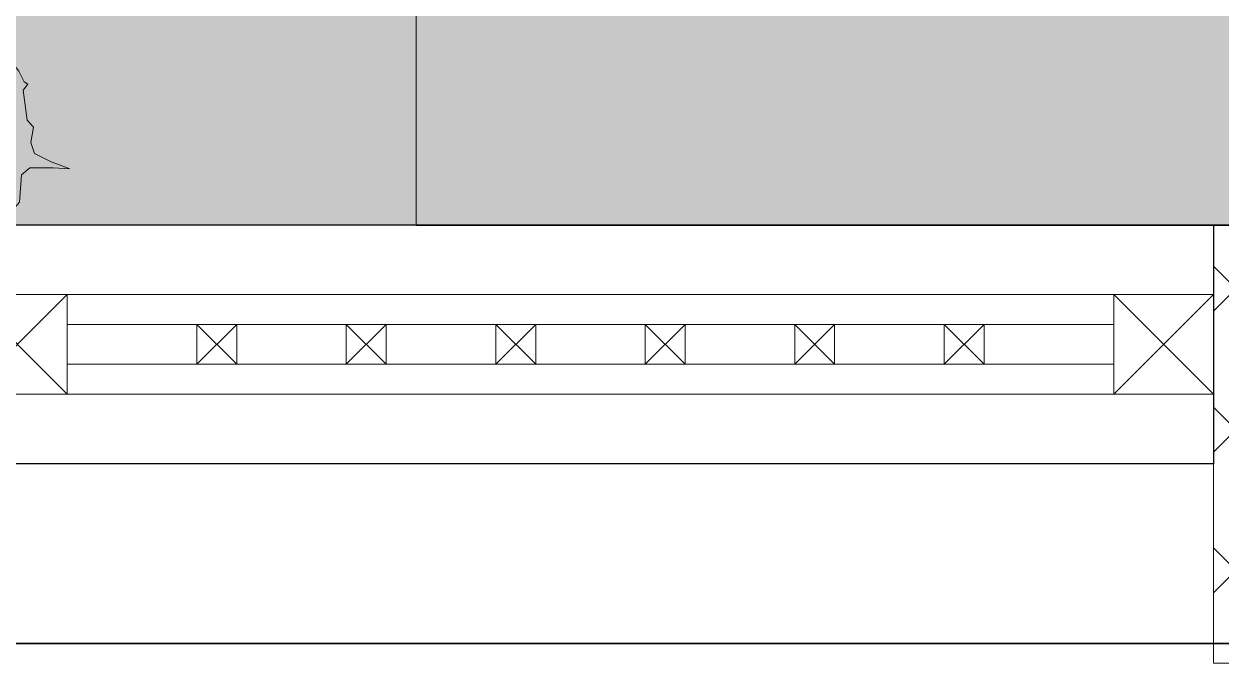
# Model space of a CAD drawing. Header units: millimetres. Extents: x 0 to 71617, y -15450 to 30894.
# Drawn here: x 69710 to 70310, y 13137 to 13458 of the extents above; entities that cross this region are included whole.
import ezdxf

# ---------------------------------------------------------------- set-up
doc = ezdxf.new("R2010")
doc.units = ezdxf.units.MM
doc.linetypes.add('HIDDEN', pattern=[0.375, 0.25, -0.125])
for name, color, linetype, lineweight in [('Handrail', 142, 'Continuous', 5), ('Hatch', 8, 'Continuous', 5), ('LINE-DETAIL-SAKURA', 2, 'Continuous', 30), ('tree', 251, 'Continuous', 0), ('Wall Brick', 5, 'Continuous', 15)]:
    doc.layers.add(name, color=color, linetype=linetype, lineweight=lineweight)
doc.layers.add('Wall', color=7, linetype='Continuous')
pattern_1 = [(217.5000000000001, (0, 0), (8.000156479920525, -244.7066186646712), [0, -193.04, 0, -215.9, 0, -206.375]), (187.5, (0, 0), (-224.7616415690009, -358.4125502841774), [0, -104.14, 0, -173.99, 0, -66.67500000000001]), (147.5000000000001, (156.21, 1.88983318762554e-13), (-395.496185120729, -0.7185923392733595), [0, -63.5, 0, -228.6, 0, -298.45]), (137.5000000000001, (156.21, 1.88983318762554e-13), (-381.7782262361485, -111.4646616286086), [0, -31.75, 0, -149.86, 0, -171.45])]

# ---------------------------------------------------------------- blocks, each defined once
blk = doc.blocks.new('2D WALL G.F')
at = {"layer": 'Hatch', "color": 3, "linetype": 'HIDDEN', "elevation": 7.927912536312375}
blk.add_lwpolyline([(49999.99882652983, -10500), (39999.99882652995, -10500), (39999.99882652995, 5500), (49999.99882652983, 5500)], close=True, dxfattribs=at)
blk = doc.blocks.new('trees top 024')
at = {"color": 0}
for p, q in [((-1.515287709681818, 2.857804842584613), (-1.577289105986239, 2.629255639178965)), ((-1.48427431153036, 2.678938039919288), (-1.515287709681818, 2.857804842584613)), ((-1.12773453278178, 2.748483240955593), (-1.236243326314163, 2.71868904051162)), ((-0.8719311480288532, 2.539822237846309), (-1.12773453278178, 2.748483240955593)), ((-1.236243326314163, 2.71868904051162), (-1.375765517997991, 2.659049839622938)), ((-1.871852888428872, 2.629255639178965), (-2.019122079650938, 2.539822237846309)), ((-1.771091094434741, 2.619298839030591), (-1.871852888428872, 2.629255639178965)), ((-1.678050899980366, 2.678938039919288), (-1.771091094434741, 2.619298839030591)), ((-1.577289105986239, 2.629255639178965), (-1.678050899980366, 2.678938039919288)), ((-1.375765517997991, 2.659049839622938), (-1.48427431153036, 2.678938039919288)), ((-2.166391270873017, 2.529865437697936), (-2.267153064867134, 2.44043203636528)), ((-2.019122079650938, 2.539822237846309), (-2.166391270873017, 2.529865437697936)), ((-0.7789417535714627, 2.480183036957598), (-0.8719311480288532, 2.539822237846309)), ((-0.7014209581920596, 2.519934037549945), (-0.7789417535714627, 2.480183036957598)), ((-0.546404767431742, 2.470251636809621), (-0.7014209581920596, 2.519934037549945)), ((-2.267153064867134, 2.44043203636528), (-2.267153064867134, 2.360955435180969)), ((-0.5541517669699836, 2.37088683532896), (-0.546404767431742, 2.470251636809621)), ((-0.530885368356774, 2.301316234292287), (-0.5541517669699836, 2.37088683532896)), ((-2.267153064867134, 2.360955435180969), (-2.344673860246541, 2.271522033848314)), ((-2.654706241767173, 2.251633833551963), (-2.538450448696551, 2.192020032663649)), ((-2.484196051930368, 2.251633833551963), (-2.654706241767173, 2.251633833551963)), ((-2.344673860246541, 2.271522033848314), (-2.484196051930368, 2.251633833551963)), ((-0.3991101762111775, 2.162200432219294), (-0.530885368356774, 2.301316234292287)), ((-2.538450448696551, 2.192020032663649), (-2.460929653317159, 2.062835630738647)), ((-0.3216147808302736, 2.072767030886624), (-0.3991101762111775, 2.162200432219294)), ((-2.460929653317159, 2.062835630738647), (-2.530703449158313, 1.933651228813645)), ((-0.3060953817552949, 1.844217827480989), (-0.3216147808302736, 2.072767030886624)), ((-2.530703449158313, 1.933651228813645), (-2.608198844539228, 1.85414922762898)), ((-2.608198844539228, 1.85414922762898), (-2.592704845462752, 1.734921625852351)), ((-0.2363469859126219, 1.784604026592675), (-0.3060953817552949, 1.844217827480989)), ((-0.0425703974626046, 1.784604026592675), (-0.2363469859126219, 1.784604026592675)), ((-0.05806439653909479, 1.734921625852351), (0.0969517942212228, 1.794535426740666)), ((0.0969517942212228, 1.794535426740666), (-0.0425703974626046, 1.784604026592675)), ((-2.592704845462752, 1.734921625852351), (-2.615945844077476, 1.61566862407534)), ((-0.1975865882229222, 1.665351024815664), (-0.05806439653909479, 1.734921625852351)), ((1.562303106879465, 1.694662625252448), (1.523542709189769, 1.551813023123813)), ((1.581657905725837, 1.582877223586706), (1.562303106879465, 1.694662625252448)), ((-0.2285999863743804, 1.575917623483008), (-0.1975865882229222, 1.665351024815664)), ((-0.0871981948025855, 1.652016024616941), (-0.1647189901819885, 1.366342220360096)), ((-0.0484631971113707, 1.4284452212855), (-0.0871981948025855, 1.652016024616941)), ((1.804517492442365, 1.626336624234312), (1.736699496484629, 1.607718423956868)), ((1.964385082913509, 1.495907622290758), (1.804517492442365, 1.626336624234312)), ((-2.615945844077476, 1.61566862407534), (-2.716733038070089, 1.556054823187026)), ((-0.2053335877611637, 1.446733221558006), (-0.2285999863743804, 1.575917623483008)), ((1.460550712944386, 1.582877223586706), (1.402435516408321, 1.545615423031464)), ((1.523542709189769, 1.551813023123813), (1.460550712944386, 1.582877223586706)), ((1.649501301682047, 1.57045662340164), (1.581657905725837, 1.582877223586706)), ((1.736699496484629, 1.607718423956868), (1.649501301682047, 1.57045662340164)), ((-2.716733038070089, 1.556054823187026), (-2.623692843615714, 1.506372422446688)), ((-2.623692843615714, 1.506372422446688), (-2.577210846386262, 1.367256620373723)), ((-1.445539313839141, 1.536166622890661), (-1.46878031245387, 1.506372422446688)), ((-1.46878031245387, 1.506372422446688), (-1.422272915225921, 1.506372422446688)), ((-1.422272915225921, 1.506372422446688), (-1.445539313839141, 1.536166622890661)), ((0.3972305763231994, 1.515389422581052), (0.2615945844077423, 1.478127622025823)), ((0.7169657572655019, 1.254556818694354), (0.3972305763231994, 1.515389422581052)), ((1.339443520162934, 1.551813023123813), (1.247393925649526, 1.495907622290758)), ((1.402435516408321, 1.545615423031464), (1.339443520162934, 1.551813023123813)), ((-0.2501645850890348, 1.397482620824107), (-0.2053335877611637, 1.446733221558006)), ((0.2615945844077423, 1.478127622025823), (0.0871981948025784, 1.403604020915324)), ((1.155369731134591, 1.489710022198409), (1.092377734889208, 1.433804621365354)), ((1.247393925649526, 1.495907622290758), (1.155369731134591, 1.489710022198409)), ((2.022525679448066, 1.458645821735516), (1.964385082913509, 1.495907622290758)), ((2.070963476560951, 1.483487022105678), (2.022525679448066, 1.458645821735516)), ((2.167864470785194, 1.452448221643166), (2.070963476560951, 1.483487022105678)), ((2.16301307107436, 1.390345220717762), (2.167864470785194, 1.452448221643166)), ((-0.2906775826742667, 1.4284452212855), (-0.4069587757433801, 1.353921620175015)), ((-0.1647189901819885, 1.366342220360096), (-0.2906775826742667, 1.4284452212855)), ((0.0871981948025784, 1.403604020915324), (-0.0484631971113707, 1.4284452212855)), ((1.092377734889208, 1.384122220625031), (1.043939937776322, 1.328242219792358)), ((1.092377734889208, 1.433804621365354), (1.092377734889208, 1.384122220625031)), ((2.177541870208383, 1.346860420069788), (2.16301307107436, 1.390345220717762)), ((-2.577210846386262, 1.367256620373723), (-2.608198844539228, 1.238072218448721)), ((-0.5329173682356547, 1.366342220360096), (-0.7169911572639975, 1.254556818694354)), ((-0.4069587757433801, 1.353921620175015), (-0.5329173682356547, 1.366342220360096)), ((0.9567417429737404, 1.315821619607277), (0.8501633493263121, 1.315821619607277)), ((0.8501633493263121, 1.315821619607277), (0.9228073449963929, 1.278559819052035)), ((1.043939937776322, 1.328242219792358), (0.9567417429737404, 1.315821619607277)), ((2.259888665300135, 1.259916218774222), (2.177541870208383, 1.346860420069788)), ((-0.7169911572639975, 1.254556818694354), (-0.9010903462908324, 1.242136218509273)), ((0.8332469503346047, 1.180007817583487), (0.7169657572655019, 1.254556818694354)), ((0.9228073449963929, 1.278559819052035), (0.9597389427950915, 1.216990218134569)), ((2.308351862411499, 1.204036217941535), (2.259888665300135, 1.259916218774222)), ((-2.608198844539228, 1.238072218448721), (-2.569438446849531, 1.088999616227355)), ((-0.9010903462908324, 1.242136218509273), (-1.027048938783111, 1.130325416843164)), ((0.930122544560362, 1.229715618324192), (0.8332469503346047, 1.180007817583487)), ((1.123899133010386, 1.167587217398406), (0.930122544560362, 1.229715618324192)), ((2.318029261834674, 1.061161215812533), (2.308351862411499, 1.204036217941535)), ((-1.027048938783111, 1.130325416843164), (-1.027048938783111, 1.030960615362517)), ((1.114221733587208, 1.043381215547598), (1.123899133010386, 1.167587217398406)), ((-2.569438446849531, 1.088999616227355), (-2.484196051930368, 1.029385815339054)), ((2.3616410592352, 1.02389941525729), (2.318029261834674, 1.061161215812533)), ((-2.484196051930368, 1.029385815339054), (-2.460929653317159, 0.9498838141543757)), ((-1.027048938783111, 1.030960615362517), (-1.123924533008871, 0.9191752136967892)), ((1.143279331855233, 0.9564370142520175), (1.114221733587208, 1.043381215547598)), ((2.482748252016663, 1.02389941525729), (2.3616410592352, 1.02389941525729)), ((2.473045452594992, 0.9928606147947789), (2.569946446819245, 1.030122415350021)), ((2.569946446819245, 1.030122415350021), (2.482748252016663, 1.02389941525729)), ((-2.460929653317159, 0.9498838141543757), (-2.460929653317159, 0.8505190126737148)), ((1.307998322037218, 0.7825232116605036), (1.143279331855233, 0.9564370142520175)), ((2.366467058947549, 0.893495813314118), (2.38584725779241, 0.9493758141468049)), ((2.38584725779241, 0.9493758141468049), (2.473045452594992, 0.9928606147947789)), ((-1.29832092261405, 0.8943340133266133), (-1.511477709908906, 0.8943340133266133)), ((-1.511477709908906, 0.8943340133266133), (-1.366164318570259, 0.8197850122157462)), ((-1.123924533008871, 0.9191752136967892), (-1.29832092261405, 0.8943340133266133)), ((2.380995858081572, 0.8127492121109157), (2.366467058947549, 0.893495813314118)), ((-2.460929653317159, 0.8505190126737148), (-2.336901460709811, 0.7909052117854145)), ((-1.366164318570259, 0.8197850122157462), (-1.269263324346007, 0.6583172098096952)), ((1.60588950428151, 0.8686546129439705), (1.591360705147501, 0.8500110126661582)), ((1.591360705147501, 0.8500110126661582), (1.62041830341553, 0.8500110126661582)), ((1.62041830341553, 0.8500110126661582), (1.60588950428151, 0.8686546129439705)), ((2.347086860102703, 0.7754874115556589), (2.380995858081572, 0.8127492121109157)), ((-2.336901460709811, 0.7909052117854145), (-2.27490006440539, 0.7114032106007357)), ((1.404899316261471, 0.6707378099947761), (1.307998322037218, 0.7825232116605036)), ((2.327732061256345, 0.6202172092419715), (2.347086860102703, 0.7754874115556589)), ((-2.27490006440539, 0.7114032106007357), (-2.290394063481866, 0.5325364079354102)), ((-1.269263324346007, 0.6583172098096952), (-1.356461519148588, 0.49684940740363)), ((1.424279515106321, 0.3850386057375346), (1.404899316261471, 0.6707378099947761)), ((-2.24391206625241, 0.5027168074910691), (-2.143124872259797, 0.5722874085277567)), ((-2.143124872259797, 0.5722874085277567), (-2.065629476878886, 0.5523992082313924)), ((2.303500462700658, 0.5208524077613106), (2.332558060968683, 0.5767324085939833)), ((2.351938259813544, 0.5891530087790642), (2.327732061256345, 0.6202172092419715)), ((2.332558060968683, 0.5767324085939833), (2.351938259813544, 0.5891530087790642)), ((-2.290394063481866, 0.5325364079354102), (-2.344673860246541, 0.4033520060104081)), ((-2.344673860246541, 0.4033520060104081), (-2.24391206625241, 0.5027168074910691)), ((-2.065629476878886, 0.5523992082313924), (-1.972614682423007, 0.4530344067507315)), ((2.279268864144981, 0.4897882072984174), (2.303500462700658, 0.5208524077613106)), ((-1.972614682423007, 0.4530344067507315), (-1.856333489353894, 0.3636010054180758)), ((-1.356461519148588, 0.49684940740363), (-1.453362513372841, 0.3974592059226012)), ((2.206599468476405, 0.4773676071133366), (2.279268864144981, 0.4897882072984174)), ((2.279268864144981, 0.3904234058177565), (2.206599468476405, 0.4773676071133366)), ((-1.453362513372841, 0.3974592059226012), (-1.433982314527995, 0.2484120037016311)), ((1.511477709908903, 0.3105150046270353), (1.424279515106321, 0.3850386057375346)), ((2.16301307107436, 0.3469386051697967), (2.167864470785194, 0.3966464059105022)), ((2.167864470785194, 0.3966464059105022), (2.192070669342399, 0.4090670060955688)), ((2.192070669342399, 0.4090670060955688), (2.279268864144981, 0.3904234058177565)), ((-1.856333489353894, 0.3636010054180758), (-1.747824695821535, 0.3536696052700989)), ((-1.747824695821535, 0.3536696052700989), (-1.49204671106709, 0.2840990042334113)), ((1.734311896626942, 0.2484120037016311), (1.928088485076962, 0.3229356048121161)), ((1.928088485076962, 0.3229356048121161), (1.753692095471788, 0.3105150046270353)), ((2.090343675405801, 0.2786380041520289), (2.16301307107436, 0.3469386051697967)), ((-1.49204671106709, 0.2840990042334113), (-1.450593913537865, 0.1423924021218141)), ((1.753692095471788, 0.3105150046270353), (1.511477709908903, 0.3105150046270353)), ((2.051583277716102, 0.222732603318974), (2.090343675405801, 0.2786380041520289)), ((-1.433982314527995, 0.2484120037016311), (-1.463039912796024, 0.09936480148064675)), ((1.559915507021778, 0.1614678024060652), (1.734311896626942, 0.2484120037016311)), ((1.906244486378963, 0.1606296023935698), (1.96923648262435, 0.2103120031338932)), ((1.96923648262435, 0.2103120031338932), (2.051583277716102, 0.222732603318974)), ((1.521155109332078, 0.04968240074032337), (1.559915507021778, 0.1614678024060652)), ((1.659178701105237, 0.1109472016532465), (1.726996697062972, 0.1357884020234081)), ((1.726996697062972, 0.1357884020234081), (1.79966609273152, 0.1295654019306767)), ((1.79966609273152, 0.1295654019306767), (1.906244486378963, 0.1606296023935698)), ((-1.463039912796024, 0.09936480148064675), (-1.588998505288309, 0.0248412003701759)), ((1.539036708266256, 0.09636760143598622), (1.576831906013485, 0.08610600128308477)), ((1.576831906013485, 0.08610600128308477), (1.62041830341553, -0.06296660093828166)), ((1.62041830341553, -0.06296660093828166), (1.639798502260376, 0.08610600128308477)), ((1.639798502260376, 0.08610600128308477), (1.659178701105237, 0.1109472016532465)), ((-1.588998505288309, 0.0248412003701759), (-1.472742712217691, -0.03728720055562462)), ((0, 0), (-0.02908299826651728, -0.03728720055562462)), ((0.02905759826802168, -0.03728720055562462), (0, 0)), ((1.550212707600117, -0.1118108016661097), (1.521155109332078, 0.04968240074032337)), ((-1.472742712217691, -0.03728720055562462), (-1.414602115683135, -0.2111756031467564)), ((-0.02908299826651728, -0.03728720055562462), (0.02905759826802168, -0.03728720055562462)), ((1.482394711642385, -0.1863344027765947), (1.550212707600117, -0.1118108016661097)), ((1.443634313952675, -0.4968748074040121), (1.482394711642385, -0.1863344027765947)), ((-1.414602115683135, -0.2111756031467564), (-1.453362513372841, -0.3726434055528074)), ((-1.453362513372841, -0.3726434055528074), (-1.404899316261478, -0.5589778083294163)), ((1.492097511064042, -0.5589778083294163), (1.443634313952675, -0.4968748074040121)), ((-1.404899316261478, -0.5589778083294163), (-1.29832092261405, -0.6335014094399014)), ((1.453337113374346, -0.583819008699578), (1.492097511064042, -0.5589778083294163)), ((1.3951965168398, -0.6956044103653056), (1.453337113374346, -0.583819008699578)), ((-1.29832092261405, -0.6335014094399014), (-1.269263324346007, -0.7328662109205482)), ((-1.269263324346007, -0.7328662109205482), (-1.269263324346007, -0.8570722127713708)), ((1.346758719726918, -0.757707411290724), (1.3951965168398, -0.6956044103653056)), ((1.201419928389775, -0.7825486116608857), (1.346758719726918, -0.757707411290724)), ((1.346758719726918, -0.9564624142523996), (1.201419928389775, -0.7825486116608857)), ((-1.269263324346007, -0.8570722127713708), (-1.114247133585692, -0.931621213882238)), ((-1.114247133585692, -0.931621213882238), (-1.0367263382063, -1.030986015362899)), ((1.123899133010386, -0.9440418140673188), (1.172362330121754, -0.9192006136971571)), ((1.172362330121754, -0.9192006136971571), (1.346758719726918, -0.9564624142523996)), ((1.114221733587208, -1.043406615547966), (1.123899133010386, -0.9440418140673188)), ((-1.0367263382063, -1.030986015362899), (-1.056106537051146, -1.254556818694354)), ((0.9688829422500689, -1.180033217583869), (1.114221733587208, -1.043406615547966)), ((0.8913621468706694, -1.291818619249597), (0.9688829422500689, -1.180033217583869)), ((-0.9979659405165933, -1.291818619249597), (-0.8720073480243151, -1.204874417954031)), ((-0.8720073480243151, -1.204874417954031), (-0.7751317537985578, -1.229715618324192)), ((-0.7751317537985578, -1.229715618324192), (-0.6588505607294444, -1.353947020175383)), ((-1.056106537051146, -1.254556818694354), (-1.123924533008871, -1.416050021100787)), ((-1.123924533008871, -1.416050021100787), (-0.9979659405165933, -1.291818619249597)), ((0.7266685566871729, -1.316659819619758), (0.8913621468706694, -1.291818619249597)), ((-0.6588505607294444, -1.353947020175383), (-0.5135371693907977, -1.465732421841111)), ((0.6007099641948912, -1.416050021100787), (0.7266685566871729, -1.316659819619758)), ((0.387553176900024, -1.478153022026191), (0.6007099641948912, -1.416050021100787)), ((-0.5135371693907977, -1.465732421841111), (-0.3778757774768486, -1.478153022026191)), ((-0.3778757774768486, -1.478153022026191), (-0.05814059653456027, -1.565097223321757)), ((0.1065783936474283, -1.515414822581434), (0.242214385562896, -1.465732421841111)), ((0.242214385562896, -1.465732421841111), (0.387553176900024, -1.478153022026191)), ((0.06781799595773208, -1.565097223321757), (0.1065783936474283, -1.515414822581434)), ((-0.05814059653456027, -1.565097223321757), (0.02905759826802168, -1.863217027764094)), ((0.02905759826802168, -1.863217027764094), (0.06781799595773208, -1.565097223321757))]:
    blk.add_line(p, q, dxfattribs=at)
blk = doc.blocks.new('tree0002')
at = {"color": 0, "xscale": 500, "yscale": 500, "zscale": 500}
blk.add_blockref('trees top 024', (1737265.571300159, 70359.8734273375), dxfattribs=at)
blk = doc.blocks.new('LANDSCAPE SITE')
h = blk.add_hatch()
h.set_pattern_fill('AR-SAND', color=256, scale=5, angle=180.0000000000001, style=0)
h.set_pattern_definition(pattern_1)
h.paths.add_polyline_path([(51940.00277042727, 15839.58842728788), (51400.00116197043, 15839.58842728788), (51400.00031500624, 110.0002462607808), (51940.00192346319, 110.0002462607808)])
h = blk.add_hatch()
h.set_pattern_fill('AR-SAND', color=256, scale=5, angle=180.0000000000001, style=0)
h.set_pattern_definition(pattern_1)
h.paths.add_polyline_path([(48449.99995568825, 14899.99581463018), (48149.99995568837, 14899.99581463018), (48149.99995568837, 14099.99581463006), (48449.99995568825, 14099.99581463006)], flags=16)
h.paths.add_polyline_path([(48049.99995568814, 14899.99581463018), (47749.99995568837, 14899.99581463018), (47749.99995568837, 14099.99581463006), (48049.99995568814, 14099.99581463006)], flags=16)
h.paths.add_polyline_path([(47649.99995568837, 14899.99581463018), (47349.99995568849, 14899.99581463018), (47349.99995568849, 14099.99581463006), (47649.99995568837, 14099.99581463006)], flags=16)
h.paths.add_polyline_path([(47249.99995568837, 14899.99581463018), (46949.99995568837, 14899.99581463018), (46949.99995568837, 14099.99581463006), (47249.99995568837, 14099.99581463006)], flags=16)
h.paths.add_polyline_path([(46849.99995568849, 14899.99581463018), (46549.99995568849, 14899.99581463018), (46549.99995568849, 14099.99581463006), (46849.99995568849, 14099.99581463006)], flags=16)
h.paths.add_polyline_path([(46449.99995568837, 14899.99581463018), (46149.99995568849, 14899.99581463018), (46149.99995568849, 14099.99581463006), (46449.99995568837, 14099.99581463006)], flags=16)
h.paths.add_polyline_path([(46049.99995568849, 14899.99581463018), (45749.99995568849, 14899.99581463018), (45749.99995568849, 14099.99581463006), (46049.99995568849, 14099.99581463006)], flags=16)
h.paths.add_polyline_path([(45649.9999556886, 14899.99581463018), (45349.9999556886, 14899.99581463018), (45349.9999556886, 14099.99581463006), (45649.9999556886, 14099.99581463006)], flags=16)
h.paths.add_polyline_path([(45249.99995568849, 14899.99581463018), (44949.99995568849, 14899.99581463018), (44949.99995568849, 14099.99581463006), (45249.99995568849, 14099.99581463006)], flags=16)
h.paths.add_polyline_path([(44849.9999556886, 14899.99581463018), (44549.99995568872, 14899.99581463018), (44549.99995568872, 14099.99581463006), (44849.9999556886, 14099.99581463006)], flags=16)
h.paths.add_polyline_path([(44449.99995568849, 14899.99581463018), (44149.9999556886, 14899.99581463018), (44149.9999556886, 14099.99581463006), (44449.99995568849, 14099.99581463006)], flags=16)
h.paths.add_polyline_path([(47410.00031474826, 107.5000000000582), (48195.23362472851, 112.4999999999418), (48195.23336521594, 110.0002462607808), (51400.00080265373, 110.0002462607808), (51400.00080265373, 15800.00000527676), (47249.99995568942, 15799.99999999988), (47249.99994018453, 15339.58758032368), (43950.00029950275, 15339.58842728776), (43949.99995568953, 14010), (50110.00031500775, 14009.99999999988), (50110.00031500775, 3799.999999999884), (47410.00031474815, 3795)])
at = {"elevation": -0.002679299760398379}
for points in [[(51400.00031500764, 110.0002462607808), (51940.00192346459, 110.0002905451693), (51940.00277042866, 15839.58847157238), (51400.00116197183, 15839.58842728788)], [(51940.00277042866, 15839.58842728788), (51400.00116197183, 15839.58842728788), (51400.00031500764, 110.0002462607808), (51940.00192346459, 110.0002462607808)]]:
    blk.add_lwpolyline(points, close=True, dxfattribs=at)
at = {"xscale": -0.1925586510379964, "yscale": 0.1925586510379964, "zscale": 0.1925586510379964, "rotation": 180}
blk.add_blockref('tree0002', (-283546.6882435371, 13786.06150886463, -0.009550537581305751), dxfattribs=at)
blk = doc.blocks.new('FENCES')
at = {"layer": 'Handrail'}
for points in [[(0, 50), (50.0000000000291, 50), (50.0000000000291, 0), (0, 0)], [(50.0000000000291, 0), (1149.996707343846, 0), (1149.996707343846, 50), (50.0000000000291, 50)]]:
    blk.add_lwpolyline(points, close=True, dxfattribs=at)
at = {"layer": 'Handrail', "color": 8}
for points in [[(0, 50), (50.0000000000291, 0)], [(0, 0), (50.0000000000291, 50)]]:
    blk.add_lwpolyline(points, dxfattribs=at)
at = {"layer": 'Handrail', "elevation": 5.689833882322473}
for points in [[(574.9983536719519, 50), (624.998353671981, 50), (624.998353671981, 0), (574.9983536719519, 0)], [(50.0000000000291, 35), (574.9983536719519, 35), (574.9983536719519, 15), (50.0000000000291, 15)], [(114.9997648103454, 35), (134.9997648102581, 35), (134.9997648102581, 15), (114.9997648103454, 15)], [(189.9995296206325, 35), (209.9995296205452, 35), (209.9995296205452, 15), (189.9995296206325, 15)], [(264.9992944309197, 35), (284.9992944308324, 35), (284.9992944308324, 15), (264.9992944309197, 15)], [(339.9990592411777, 35), (359.9990592410904, 35), (359.9990592410904, 15), (339.9990592411777, 15)], [(414.9988240514649, 35), (434.9988240513776, 35), (434.9988240513776, 15), (414.9988240514649, 15)], [(489.9985888617521, 35), (509.9985888616648, 35), (509.9985888616648, 15), (489.9985888617521, 15)]]:
    blk.add_lwpolyline(points, close=True, dxfattribs=at)
at = {"layer": 'Handrail', "color": 8, "elevation": 5.689833882322473}
for points in [[(574.9983536719519, 50), (624.998353671981, 0)], [(574.9983536719519, 0), (624.998353671981, 50)], [(114.9997648103454, 35), (134.9997648102581, 15)], [(134.9997648102581, 35), (114.9997648103454, 15)], [(189.9995296206325, 35), (209.9995296205452, 15)], [(209.9995296205452, 35), (189.9995296206325, 15)], [(264.9992944309197, 35), (284.9992944308324, 15)], [(284.9992944308324, 35), (264.9992944309197, 15)], [(339.9990592411777, 35), (359.9990592410904, 15)], [(359.9990592410904, 35), (339.9990592411777, 15)], [(414.9988240514649, 35), (434.9988240513776, 15)], [(434.9988240513776, 35), (414.9988240514649, 15)], [(489.9985888617521, 35), (509.9985888616648, 15)], [(509.9985888616648, 35), (489.9985888617521, 15)]]:
    blk.add_lwpolyline(points, dxfattribs=at)
blk = doc.blocks.new('FENCE1')
at = {"layer": 'Hatch'}
h = blk.add_hatch(dxfattribs=at)
h.set_pattern_fill('NET', color=256, scale=400, angle=135.0000000000001, style=0)
h.set_pattern_definition([(135.0000000000001, (-109.9991415331606, -110), (-35.35533905932733, -35.35533905932742), []), (225.0000000000001, (-109.9991415331606, -110), (35.35533905932742, -35.35533905932733), [])])
h.paths.add_polyline_path([(51800.0015114838, -109.998110544635), (51890.00081415463, -109.998110544635), (51890.00081415463, 110), (51800.0015114838, 110)])
at = {"layer": 'Hatch', "color": 3}
blk.add_lwpolyline([(52000.00000000233, -99.99999999935972), (42000.00000000244, -99.99999999935972), (42000.00000000244, 15900.00000000064), (52000.00000000233, 15900.00000000064)], close=True, dxfattribs=at)
at = {"layer": 'Wall', "color": 8, "elevation": -7.925233236551977}
blk.add_lwpolyline([(51800.00151148404, -10.00016631558537), (48200.01138945215, -10.00016631558537), (48200.01138945215, 110.0002462603152), (51800.00151148404, 110.0002462603152)], close=True, dxfattribs=at)
at = {"layer": 'Wall Brick', "elevation": -7.925233236551977}
blk.add_lwpolyline([(51800.0015114838, -109.998110544635), (51890.00081415463, -109.998110544635), (51890.00081415463, 110), (51800.0015114838, 110)], close=True, dxfattribs=at)
at = {"layer": 'Handrail', "color": 8, "xscale": -1}
blk.add_blockref('FENCES', (51800.00151148404, 25.00003997248132, -7.925233236551977), dxfattribs=at)

msp = doc.modelspace()

# ---------------------------------------------------------------- block references
at = {"layer": 'LINE-DETAIL-SAKURA'}
msp.add_blockref('FENCE1', (18506.54544256272, 13247.13888073346, 15.85046647310395), dxfattribs=at)
at = {"layer": 'tree'}
msp.add_blockref('LANDSCAPE SITE', (18506.54630102956, 13246.72730802034), dxfattribs=at)
at = {"layer": 'Wall Brick', "color": 1}
msp.add_blockref('2D WALL G.F', (20506.54661603522, 23646.72730802099, -0.002679299760398379), dxfattribs=at)

doc.saveas('drawing.dxf')
